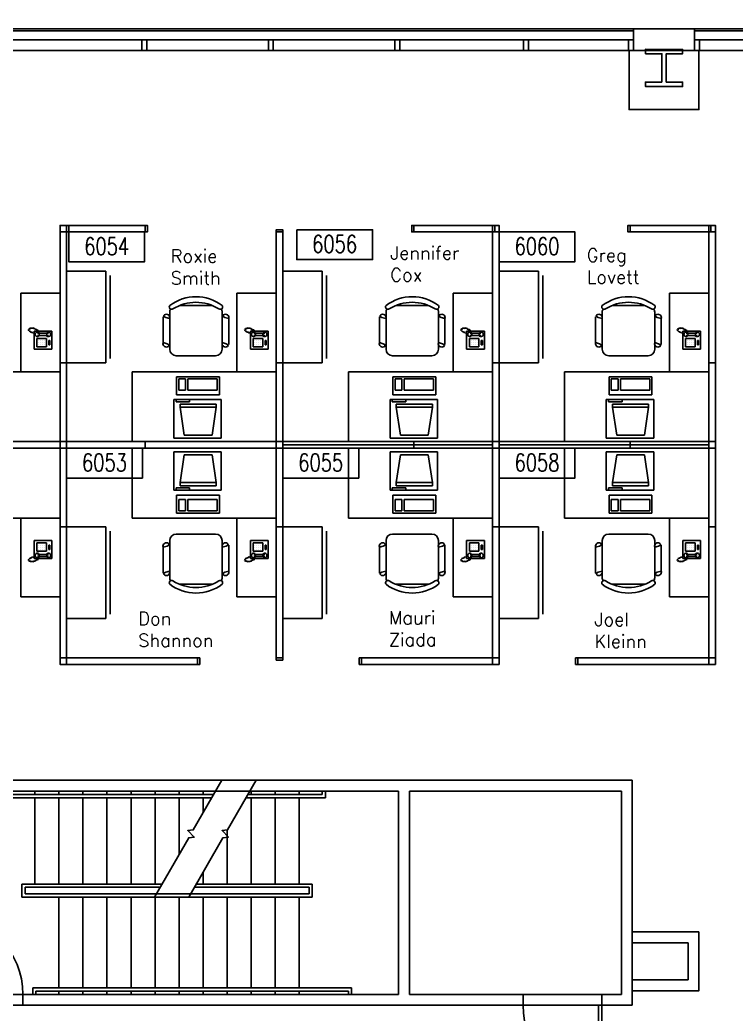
# Model space of a CAD drawing. Header units: millimetres. Extents: x 489553472 to 489553809, y 110504095 to 110504426.
# Drawn here: x 489553607.47 to 489553640.26, y 110504357.43 to 110504402.94 of the extents above; entities that cross this region are included whole.
import ezdxf
from ezdxf.enums import TextEntityAlignment as Align

# ---------------------------------------------------------------- set-up
doc = ezdxf.new("R2010")
doc.units = ezdxf.units.MM
for name, color, linetype in [('CHAIRS', 4, 'Continuous'), ('CPU', 6, 'Continuous'), ('DIM', 3, 'Continuous'), ('E-B-CORE', 30, 'Continuous'), ('E-B-FURR', 6, 'Continuous'), ('E-B-GLAZ', 72, 'Continuous'), ('E-B-MULL', 8, 'Continuous'), ('E-B-SHEL', 2, 'Continuous'), ('E-C-HEAD', 5, 'Continuous'), ('E-F-DOOR', 3, 'Continuous'), ('E-F-STAIR', 8, 'Continuous'), ('E-S-COLM', 8, 'Continuous'), ('EMPLOYEE', 1, 'Continuous'), ('FURNITURE', 3, 'Continuous'), ('PANELS_201', 6, 'Continuous'), ('PHONES', 4, 'Continuous'), ('RMNUM', 40, 'Continuous')]:
    doc.layers.add(name, color=color, linetype=linetype)
doc.styles.add('ARCHITXT', font='simplex.shx')
doc.styles.add('ROMANS', font='romans', dxfattribs={"width": 0.75, "height": 8})
doc.styles.get("Standard").update_dxf_attribs({"font": 'arial.ttf'})
doc.dimstyles.new('ISO-25', dxfattribs={"dimscale": 3, "dimtxt": 2.5, "dimasz": 2.5, "dimexe": 1.25, "dimexo": 0.625, "dimtad": 1, "dimdsep": 46, "dimtxsty": 'Standard', "dimcen": 2.5, "dimadec": 0, "dimazin": 0, "dimtfac": 1, "dimtmove": 0, "dimatfit": 3, "dimfxl": 0, "dimarcsym": 0})

# ---------------------------------------------------------------- blocks, each defined once
blk = doc.blocks.new('DR-36')
for p, q in [((0, 36), (0, 0)), ((0, 36), (1.5, 36)), ((1.5, 36), (1.5, 0)), ((0, 0), (1.5, 0))]:
    blk.add_line(p, q)
blk.add_arc((0, 0), 36, 0, 87.6141)
blk = doc.blocks.new('RMNUM')
at = {"layer": 'RMNUM'}
blk.add_lwpolyline([(-16.33354, 6.674702), (18.388073, 6.674702), (18.388073, -6.982766), (-16.33354, -6.982766), (-16.33354, 6.674702)], dxfattribs=at)
at = {"layer": 'RMNUM', "style": 'ROMANS', "width": 0.75}
blk.add_attdef('NUMBER', text='', height=8, dxfattribs=at).set_placement((1.027267, 0.114097), align=Align.MIDDLE_CENTER)
blk = doc.blocks.new('CHAIR7')
for p, q in [((5.12, 15.04), (17.88, 15.04)), ((20, 12), (3, 12)), ((0, 9), (0, -9)), ((23, -7.44), (23, 7.44)), ((3, -12), (20, -12)), ((5.12, -15), (17.88, -15))]:
    blk.add_line(p, q)
for centre, radius, start, end in [((5.56, 13.54), 1.56, 73.7398, 286.2602), ((17.44, 13.54), 1.56, 253.7398, 106.2602), ((3, 9), 3, 90, 180), ((20, 9), 3, 62.4156, 90), ((22.34, 11.12), 1.1, 53.3099, 212.0274), ((4.82, 0), 19.64, 327.5758, 32.4242), ((7, 0), 20, 323.1301, 36.8699), ((3, -9), 3, 180, 270), ((5.56, -13.5), 1.56, 73.7398, 286.2602), ((17.44, -13.5), 1.56, 253.7398, 106.2602), ((20, -9), 3, 270, 297.5844), ((22.34, -11.12), 1.1, 147.9726, 306.6901)]:
    blk.add_arc(centre, radius, start, end)
blk = doc.blocks.new('DESK2')
for p, q in [((33, 0), (-33, 0)), ((-33, 0), (-33, -68)), ((33, -32), (33, 0)), ((-33, -32), (33, -32)), ((-15, -68), (-15, -32)), ((-33, -68), (-15, -68))]:
    blk.add_line(p, q)
blk = doc.blocks.new('RECTANG')
for p, q in [((1, 1), (0, 1)), ((0, 1), (0, 0)), ((1, 0), (1, 1)), ((0, 0), (1, 0))]:
    blk.add_line(p, q)
blk = doc.blocks.new('FNPHONE')
for p, q in [((-7.29, 6.54), (-7.29, 1.54)), ((-6.29, 6.54), (-6.29, 1.54)), ((-3.87, 4.85), (-3.87, 4.85)), ((-2.94, 4.85), (-2.94, 4.85)), ((-2, 4.85), (-2, 4.85)), ((-9.1, 0.22), (-9.7, 0.02)), ((-8.9, 0.62), (-9.5, 0.42)), ((-8.7, 1.02), (-9.3, 0.82)), ((-8.5, 1.42), (-9.1, 1.22)), ((-8.3, 1.82), (-8.9, 1.62)), ((-7.14, 0.56), (-7.5, -0.58)), ((-3.87, 3.91), (-3.87, 3.91)), ((-3.87, 2.97), (-3.87, 2.97)), ((-3.87, 2.03), (-3.87, 2.03)), ((-2.94, 3.91), (-2.94, 3.91)), ((-2.94, 2.97), (-2.94, 2.97)), ((-2.94, 2.03), (-2.94, 2.03)), ((-2, 3.91), (-2, 3.91)), ((-2, 2.97), (-2, 2.97)), ((-2, 2.03), (-2, 2.03)), ((-9.3, -0.18), (-9.9, -0.38)), ((-9.3, -0.58), (-9.9, -0.78)), ((-9.3, -0.98), (-9.9, -1.18)), ((-9.3, -1.38), (-9.9, -1.58)), ((-9.1, -1.78), (-9.7, -1.98)), ((-8.9, -2.18), (-9.5, -2.38)), ((-8.43, -2.46), (-9.03, -2.66)), ((-7.9, -1.98), (-8.5, -2.18)), ((-7.7, -1.58), (-8.3, -1.78)), ((-7.5, -1.18), (-8.1, -1.38)), ((-7.3, -0.78), (-7.9, -0.98))]:
    blk.add_line(p, q)
for centre, start, end in [((-6.79, 6.54), 298.4915, 241.5085), ((-6.79, 1.54), 118.4915, 61.5085)]:
    blk.add_arc(centre, 1.05, start, end)
for p, xscale, yscale, zscale in [((-8.21, 0), 8.20528234483245, 8.104073169521023, 8.20528234483245), ((-4.81, 1.25), 3.75, 4.375, 3.75), ((-4.03, 6.72), 2.03125, 0.46875, 2.03125)]:
    blk.add_blockref('RECTANG', p, dxfattribs=dict(xscale=xscale, yscale=yscale, zscale=zscale))
blk = doc.blocks.new('FC42X18D')
for p, q in [((-21, 0), (-21, -18)), ((-21, 0), (21, 0)), ((21, -18), (21, 0)), ((-21, -18), (21, -18)), ((-19, -20), (19, -20))]:
    blk.add_line(p, q)
blk = doc.blocks.new('IBMAT', base_point=(61, 306))
for p, q in [((75, 307), (75, 306)), ((81, 307), (75, 307)), ((81, 306), (81, 307))]:
    blk.add_line(p, q)
at = {"xscale": 21, "yscale": 17, "zscale": 21}
blk.add_blockref('RECTANG', (61, 306), dxfattribs=at)
blk = doc.blocks.new('KEYBOARD', base_point=(60, 294))
for p, xscale, yscale, zscale in [((60, 294), 19, 8, 19), ((61, 295), 13, 5, 13), ((75, 295), 3, 5, 3)]:
    blk.add_blockref('RECTANG', p, dxfattribs=dict(xscale=xscale, yscale=yscale, zscale=zscale))
blk = doc.blocks.new('COMPUTER')
for p, q in [((-6.64, 16.23), (-8.5, 3.5)), ((6.08, 16.23), (-6.64, 16.23)), ((8, 3.5), (6.08, 16.23)), ((-8.5, 3.5), (-8.5, 2.04)), ((8, 3.5), (-8.5, 3.5)), ((-8.5, 2.04), (8, 2.04)), ((8, 2.04), (8, 3.5))]:
    blk.add_line(p, q)
at = {"xscale": 1.033846153846154, "yscale": 1.033846153846154, "zscale": 1.033846153846154}
for name, p in [('IBMAT', (-10.86, 0)), ('KEYBOARD', (-10.05, -10.5))]:
    blk.add_blockref(name, p, dxfattribs=at)
blk = doc.blocks.new('*D19')
at = {"layer": 'Defpoints', "color": 0, "transparency": 16777216}
for p in [(489553710.95, 110504415.718), (489553527.056, 110504401.462), (489553710.956, 110504401.537)]:
    blk.add_point(p, dxfattribs=at)
at = {"layer": 'DIM', "color": 0, "lineweight": -2, "transparency": 16777216}
for p, q in [((489553527.055, 110504403.337), (489553527.049, 110504419.393)), ((489553710.955, 110504403.412), (489553710.949, 110504419.468)), ((489553534.55, 110504415.646), (489553703.45, 110504415.715))]:
    blk.add_line(p, q, dxfattribs=at)
at = {"layer": 'DIM', "color": 0, "transparency": 16777216}
for points in [[(489553534.55, 110504416.896), (489553534.551, 110504414.396), (489553527.05, 110504415.643)], [(489553703.45, 110504416.965), (489553703.451, 110504414.465), (489553710.95, 110504415.718)]]:
    blk.add_solid(points, dxfattribs=at)
at = {"layer": 'DIM', "color": 0, "transparency": 16777216, "insert": (489553618.998, 110504421.385), "char_height": 7.5, "attachment_point": 5, "rotation": 0.0234}
blk.add_mtext('188', dxfattribs=at)

msp = doc.modelspace()

# ---------------------------------------------------------------- linework, layer by layer
at = {"layer": 'E-B-CORE'}
for p, q in [((489553635.5061564, 110504368.1370992), (489553601.3061564, 110504368.1370992)), ((489553635.5061564, 110504368.1370992), (489553635.5061564, 110504357.8370992)), ((489553624.8061564, 110504367.6370992), (489553601.8061564, 110504367.6370992)), ((489553624.8061564, 110504367.6370992), (489553624.8061564, 110504358.3370992)), ((489553635.0061564, 110504367.6370992), (489553625.3061564, 110504367.6370992)), ((489553625.3061564, 110504367.6370992), (489553625.3061564, 110504358.3370992)), ((489553635.0061564, 110504367.6370992), (489553635.0061564, 110504358.3370992)), ((489553638.0561564, 110504360.6981165), (489553635.5061564, 110504360.6981165)), ((489553638.0561564, 110504358.9981165), (489553638.0561564, 110504360.6981165)), ((489553635.5061564, 110504358.9981165), (489553638.0561564, 110504358.9981165)), ((489553624.8061564, 110504358.3370992), (489553607.6061563, 110504358.3370992)), ((489553607.6061563, 110504358.3370992), (489553607.6061563, 110504357.8370992)), ((489553630.5061564, 110504358.3370992), (489553625.3061564, 110504358.3370992)), ((489553630.5061564, 110504358.3370992), (489553630.5061564, 110504357.8370992)), ((489553635.0061564, 110504358.3370992), (489553634.1061563, 110504358.3370992)), ((489553634.1061563, 110504358.3370992), (489553634.1061563, 110504357.8370992)), ((489553630.5061564, 110504357.8370992), (489553607.6061563, 110504357.8370992)), ((489553635.5061564, 110504357.8370992), (489553634.1061563, 110504357.8370992))]:
    msp.add_line(p, q, dxfattribs=at)
for points in [[(489553638.5561564, 110504361.1981165), (489553635.5061564, 110504361.1981165)], [(489553635.5061564, 110504358.4981165), (489553638.5561564, 110504358.4981165), (489553638.5561564, 110504361.1981165)]]:
    msp.add_lwpolyline(points, dxfattribs=at)
at = {"layer": 'E-B-FURR'}
for p, q in [((489553602.3561563, 110504401.5370992), (489553635.5561564, 110504401.5370992)), ((489553638.3561563, 110504401.5370992), (489553671.5561564, 110504401.5370992))]:
    msp.add_line(p, q, dxfattribs=at)
msp.add_lwpolyline([(489553638.5561564, 110504401.5370992), (489553635.3561563, 110504401.5370992), (489553635.3561563, 110504398.8370992), (489553638.5561564, 110504398.8370992)], close=True, dxfattribs=at)
at = {"layer": 'E-B-GLAZ'}
for p, q in [((489553602.3561563, 110504402.5370992), (489553635.5561564, 110504402.5370992)), ((489553602.3561563, 110504402.4370992), (489553635.5561564, 110504402.4370992)), ((489553638.3561563, 110504402.5370992), (489553671.5561564, 110504402.5370992)), ((489553638.3561563, 110504402.4370992), (489553671.5561564, 110504402.4370992)), ((489553602.3561563, 110504402.0370992), (489553635.5561564, 110504402.0370992)), ((489553638.3561563, 110504402.0370992), (489553671.5561564, 110504402.0370992))]:
    msp.add_line(p, q, dxfattribs=at)
at = {"layer": 'E-B-MULL'}
for points in [[(489553613.2811564, 110504402.0370992), (489553613.2811564, 110504401.5370992), (489553613.0561564, 110504401.5370992), (489553613.0561564, 110504402.0370992)], [(489553619.0686564, 110504402.0370992), (489553619.0686564, 110504401.5370992), (489553618.8436564, 110504401.5370992), (489553618.8436564, 110504402.0370992)], [(489553624.8561563, 110504402.0370992), (489553624.8561563, 110504401.5370992), (489553624.6311564, 110504401.5370992), (489553624.6311564, 110504402.0370992)], [(489553630.7561564, 110504402.0370992), (489553630.7561564, 110504401.5370992), (489553630.5311564, 110504401.5370992), (489553630.5311564, 110504402.0370992)], [(489553635.5561564, 110504402.0370992), (489553635.5561564, 110504401.5370992), (489553635.3311564, 110504401.5370992), (489553635.3311564, 110504402.0370992)], [(489553638.5811564, 110504402.0370992), (489553638.5811564, 110504401.5370992), (489553638.3561563, 110504401.5370992), (489553638.3561563, 110504402.0370992)]]:
    msp.add_lwpolyline(points, close=True, dxfattribs=at)
at = {"layer": 'E-B-SHEL'}
for p, q in [((489553635.5561564, 110504402.5370992), (489553635.5561564, 110504401.5370992)), ((489553638.3561563, 110504402.5370992), (489553635.5561564, 110504402.5370992)), ((489553638.3561563, 110504402.5370992), (489553638.3561563, 110504401.5370992)), ((489553638.3561563, 110504401.5370992), (489553635.5561564, 110504401.5370992))]:
    msp.add_line(p, q, dxfattribs=at)
at = {"layer": 'E-C-HEAD'}
for p, q in [((489553604.0061564, 110504358.3370992), (489553607.6061563, 110504358.3370992)), ((489553630.5061564, 110504358.3370992), (489553634.1061563, 110504358.3370992)), ((489553604.0061564, 110504357.8370992), (489553607.6061563, 110504357.8370992)), ((489553630.5061564, 110504357.8370992), (489553634.1061563, 110504357.8370992))]:
    msp.add_line(p, q, dxfattribs=at)
at = {"layer": 'E-F-STAIR'}
for p, q in [((489553608.1561564, 110504367.6370992), (489553608.1561564, 110504367.4870992)), ((489553609.2561564, 110504367.6370992), (489553609.2561564, 110504367.4870992)), ((489553610.3561563, 110504367.6370992), (489553610.3561563, 110504367.4870992)), ((489553611.4561564, 110504367.6370992), (489553611.4561564, 110504367.4870992)), ((489553612.5561564, 110504367.6370992), (489553612.5561564, 110504367.4870992)), ((489553613.6561564, 110504367.6370992), (489553613.6561564, 110504367.4870992)), ((489553614.7561564, 110504367.6370992), (489553614.7561564, 110504367.4870992)), ((489553615.8561563, 110504367.6370992), (489553615.8561563, 110504367.4870992)), ((489553618.0561564, 110504367.6370992), (489553618.0561564, 110504367.4870992)), ((489553619.1561564, 110504367.6370992), (489553619.1561564, 110504367.4870992)), ((489553620.2561564, 110504367.6370992), (489553620.2561564, 110504367.4870992)), ((489553621.3061564, 110504367.6370992), (489553621.3061564, 110504367.4870992)), ((489553621.4561564, 110504367.6370992), (489553621.4561564, 110504367.3370992)), ((489553616.2566382, 110504367.3370992), (489553605.7561564, 110504367.3370992)), ((489553616.3432407, 110504367.4870992), (489553605.9061564, 110504367.4870992)), ((489553608.1561564, 110504367.3370992), (489553608.1561564, 110504363.3870992)), ((489553609.2561564, 110504367.3370992), (489553609.2561564, 110504363.3870992)), ((489553610.3561563, 110504367.3370992), (489553610.3561563, 110504363.3870992)), ((489553611.4561564, 110504367.3370992), (489553611.4561564, 110504363.3870992)), ((489553612.5561564, 110504367.3370992), (489553612.5561564, 110504363.3870992)), ((489553613.6561564, 110504367.3370992), (489553613.6561564, 110504363.3870992)), ((489553614.7561564, 110504367.3370992), (489553614.7561564, 110504364.7381885)), ((489553615.8561563, 110504367.3370992), (489553615.8561563, 110504366.6434444)), ((489553621.4561564, 110504367.3370992), (489553617.8228798, 110504367.3370992)), ((489553621.3061564, 110504367.4870992), (489553617.9094822, 110504367.4870992)), ((489553618.0561564, 110504367.3370992), (489553618.0561564, 110504363.3870992)), ((489553619.1561564, 110504367.3370992), (489553619.1561564, 110504363.3870992)), ((489553620.2561564, 110504367.3370992), (489553620.2561564, 110504363.3870992)), ((489553616.9561564, 110504365.8622232), (489553616.9561564, 110504363.3870992)), ((489553615.8561563, 110504363.9306344), (489553615.8561563, 110504363.3870992)), ((489553613.9761046, 110504363.3870992), (489553607.5561564, 110504363.3870992)), ((489553607.5561564, 110504363.3870992), (489553607.5561564, 110504362.7870992)), ((489553613.889502, 110504363.2370992), (489553607.7061564, 110504363.2370992)), ((489553607.7061564, 110504363.2370992), (489553607.7061564, 110504362.9370992)), ((489553620.7061564, 110504363.2370992), (489553615.4557437, 110504363.2370992)), ((489553620.8561563, 110504363.3870992), (489553615.5423462, 110504363.3870992)), ((489553620.7061564, 110504363.2370992), (489553620.7061564, 110504362.9370992)), ((489553620.8561563, 110504363.3870992), (489553620.8561563, 110504362.7870992)), ((489553620.8561563, 110504362.7870992), (489553607.5561564, 110504362.7870992)), ((489553620.7061564, 110504362.9370992), (489553607.7061564, 110504362.9370992)), ((489553609.2561564, 110504362.7870992), (489553609.2561564, 110504358.6370992)), ((489553610.3561563, 110504362.7870992), (489553610.3561563, 110504358.6370992)), ((489553611.4561564, 110504362.7870992), (489553611.4561564, 110504358.6370992)), ((489553612.5561564, 110504362.7870992), (489553612.5561564, 110504358.6370992)), ((489553613.6561564, 110504362.7870992), (489553613.6561564, 110504358.6370992)), ((489553614.7561564, 110504362.7870992), (489553614.7561564, 110504358.6370992)), ((489553615.8561563, 110504362.7870992), (489553615.8561563, 110504358.6370992)), ((489553616.9561564, 110504362.7870992), (489553616.9561564, 110504358.6370992)), ((489553618.0561564, 110504362.7870992), (489553618.0561564, 110504358.6370992)), ((489553619.1561564, 110504362.7870992), (489553619.1561564, 110504358.6370992)), ((489553620.2561564, 110504362.7870992), (489553620.2561564, 110504358.6370992)), ((489553622.6561564, 110504358.6370992), (489553608.0561564, 110504358.6370992)), ((489553608.0561564, 110504358.6370992), (489553608.0561564, 110504358.3370992)), ((489553622.6561564, 110504358.6370992), (489553622.6561564, 110504358.3370992)), ((489553622.5061564, 110504358.4870992), (489553608.2061564, 110504358.4870992)), ((489553608.2061564, 110504358.4870992), (489553608.2061564, 110504358.3370992)), ((489553609.2561564, 110504358.4870992), (489553609.2561564, 110504358.3370992)), ((489553610.3561563, 110504358.4870992), (489553610.3561563, 110504358.3370992)), ((489553611.4561564, 110504358.4870992), (489553611.4561564, 110504358.3370992)), ((489553612.5561564, 110504358.4870992), (489553612.5561564, 110504358.3370992)), ((489553613.6561564, 110504358.4870992), (489553613.6561564, 110504358.3370992)), ((489553614.7561564, 110504358.4870992), (489553614.7561564, 110504358.3370992)), ((489553615.8561563, 110504358.4870992), (489553615.8561563, 110504358.3370992)), ((489553616.9561564, 110504358.4870992), (489553616.9561564, 110504358.3370992)), ((489553618.0561564, 110504358.4870992), (489553618.0561564, 110504358.3370992)), ((489553619.1561564, 110504358.4870992), (489553619.1561564, 110504358.3370992)), ((489553620.2561564, 110504358.4870992), (489553620.2561564, 110504358.3370992)), ((489553622.5061564, 110504358.4870992), (489553622.5061564, 110504358.3370992))]:
    msp.add_line(p, q, dxfattribs=at)
for points in [[(489553613.6296945, 110504362.7870992), (489553615.1993135, 110504365.5057592), (489553615.4492513, 110504365.5386641), (489553615.156431, 110504365.8314844), (489553615.4063688, 110504365.8643894), (489553616.7185184, 110504368.1370992)], [(489553615.1959361, 110504362.7870992), (489553616.7655551, 110504365.5057592), (489553617.0154929, 110504365.5386641), (489553616.7226726, 110504365.8314844), (489553616.9726104, 110504365.8643894), (489553618.28476, 110504368.1370992)]]:
    msp.add_lwpolyline(points, dxfattribs=at)
at = {"layer": 'E-S-COLM'}
msp.add_lwpolyline([(489553636.1072646, 110504401.3968248), (489553636.1075583, 110504401.5968246), (489553637.8075565, 110504401.5943287), (489553637.8072628, 110504401.3943289), (489553637.0572636, 110504401.39543), (489553637.055355, 110504400.0954314), (489553637.8053542, 110504400.0943303), (489553637.8050606, 110504399.8943305), (489553636.1050624, 110504399.8968264), (489553636.1053561, 110504400.0968262), (489553636.8553551, 110504400.0957251), (489553636.8572638, 110504401.3957237)], close=True, dxfattribs=at)
at = {"layer": 'PANELS_201', "linetype": 'Continuous'}
for p, q in [((489553609.6063063, 110504393.2381232), (489553609.6063063, 110504393.5381232)), ((489553629.2063063, 110504393.5381232), (489553629.2063063, 110504393.2381232)), ((489553639.1063063, 110504393.5381232), (489553639.1063063, 110504393.2381232)), ((489553603.4063063, 110504383.6381232), (489553609.2063063, 110504383.6381232)), ((489553609.7063063, 110504383.6381232), (489553613.1063063, 110504383.6381232)), ((489553613.3063062, 110504383.6381232), (489553619.1063063, 110504383.6381232)), ((489553609.2063063, 110504383.3381232), (489553603.4063063, 110504383.3381232)), ((489553613.1063063, 110504383.3381232), (489553609.7063063, 110504383.3381232)), ((489553619.1063063, 110504383.3381232), (489553613.3063062, 110504383.3381232))]:
    msp.add_line(p, q, dxfattribs=at)
for points in [[(489553609.6063063, 110504393.5381232), (489553609.3063062, 110504393.5381232), (489553609.3063062, 110504393.2381232)], [(489553609.3063062, 110504393.1381232), (489553609.3063062, 110504393.2381232), (489553609.6063063, 110504393.2381232), (489553609.6063063, 110504393.1381232)], [(489553609.3063062, 110504387.3381232), (489553609.3063062, 110504393.1381232)], [(489553609.5063063, 110504393.5381232), (489553609.6063063, 110504393.5381232), (489553609.7063063, 110504393.5381232), (489553609.7063063, 110504393.2381232), (489553609.5063063, 110504393.2381232)], [(489553609.7063063, 110504393.2381232), (489553609.6063063, 110504393.2381232), (489553609.6063063, 110504393.5381232), (489553609.7063063, 110504393.5381232)], [(489553609.6063063, 110504387.3381232), (489553609.6063063, 110504393.1381232)], [(489553609.7063063, 110504393.5381232), (489553613.1063062, 110504393.5381232)], [(489553609.7063063, 110504393.2381232), (489553613.1063062, 110504393.2381232)], [(489553613.1063062, 110504393.5381232), (489553613.2063062, 110504393.5381232), (489553613.3063062, 110504393.5381232), (489553613.3063062, 110504393.2381232), (489553613.1063062, 110504393.2381232)], [(489553613.2063062, 110504393.2381232), (489553613.2063062, 110504393.5381232)], [(489553619.2063063, 110504393.1381232), (489553619.2063063, 110504393.2381232), (489553619.2063063, 110504393.3381232), (489553619.5063063, 110504393.3381232), (489553619.5063063, 110504393.1381232)], [(489553619.5063063, 110504393.2381232), (489553619.2063063, 110504393.2381232)], [(489553619.2063063, 110504387.3381232), (489553619.2063063, 110504393.1381232)], [(489553619.5063063, 110504387.3381232), (489553619.5063063, 110504393.1381232)], [(489553625.6063065, 110504393.2381232), (489553625.5063065, 110504393.2381232), (489553625.4063065, 110504393.2381232), (489553625.4063065, 110504393.5381232), (489553625.6063065, 110504393.5381232)], [(489553625.5063065, 110504393.5381232), (489553625.5063065, 110504393.2381232)], [(489553625.6063065, 110504393.5381232), (489553629.0063063, 110504393.5381232)], [(489553625.6063065, 110504393.2381232), (489553629.0063063, 110504393.2381232)], [(489553629.0063063, 110504393.5381232), (489553629.1063063, 110504393.5381232), (489553629.1063063, 110504393.2381232), (489553629.0063063, 110504393.2381232)], [(489553629.3063062, 110504393.2381232), (489553629.2063063, 110504393.2381232), (489553629.1063063, 110504393.2381232), (489553629.1063063, 110504393.5381232), (489553629.3063062, 110504393.5381232)], [(489553629.4063063, 110504393.2381232), (489553629.4063063, 110504393.5381232), (489553629.1063063, 110504393.5381232)], [(489553629.1063063, 110504393.1381232), (489553629.1063063, 110504393.2381232), (489553629.4063063, 110504393.2381232), (489553629.4063063, 110504393.1381232)], [(489553629.1063063, 110504393.1381232), (489553629.1063063, 110504387.3381232)], [(489553629.4063063, 110504393.1381232), (489553629.4063063, 110504387.3381232)], [(489553635.5063065, 110504393.2381232), (489553635.4063065, 110504393.2381232), (489553635.3063065, 110504393.2381232), (489553635.3063065, 110504393.5381232), (489553635.5063065, 110504393.5381232)], [(489553635.4063065, 110504393.5381232), (489553635.4063065, 110504393.2381232)], [(489553635.5063065, 110504393.5381232), (489553638.9063063, 110504393.5381232)], [(489553635.5063065, 110504393.2381232), (489553638.9063063, 110504393.2381232)], [(489553638.9063063, 110504393.5381232), (489553639.0063063, 110504393.5381232), (489553639.0063063, 110504393.2381232), (489553638.9063063, 110504393.2381232)], [(489553639.2063063, 110504393.2381232), (489553639.1063063, 110504393.2381232), (489553639.0063063, 110504393.2381232), (489553639.0063063, 110504393.5381232), (489553639.2063063, 110504393.5381232)], [(489553639.3063062, 110504393.2381232), (489553639.3063062, 110504393.5381232), (489553639.0063063, 110504393.5381232)], [(489553639.0063063, 110504393.1381232), (489553639.0063063, 110504393.2381232), (489553639.3063062, 110504393.2381232), (489553639.3063062, 110504393.1381232)], [(489553639.0063063, 110504393.1381232), (489553639.0063063, 110504387.3381232)], [(489553639.3063062, 110504393.1381232), (489553639.3063062, 110504387.3381232)], [(489553609.3063062, 110504387.1381232), (489553609.3063062, 110504387.3381232)], [(489553609.3063062, 110504387.2381232), (489553609.6063063, 110504387.2381232)], [(489553609.6063063, 110504387.1381232), (489553609.6063063, 110504387.3381232)], [(489553619.2063063, 110504387.1381232), (489553619.2063063, 110504387.3381232)], [(489553619.2063063, 110504387.2381232), (489553619.5063063, 110504387.2381232)], [(489553619.5063063, 110504387.1381232), (489553619.5063063, 110504387.3381232)], [(489553629.1063063, 110504387.3381232), (489553629.1063063, 110504387.1381232)], [(489553629.4063063, 110504387.2381232), (489553629.1063063, 110504387.2381232)], [(489553629.4063063, 110504387.3381232), (489553629.4063063, 110504387.1381232)], [(489553639.0063063, 110504387.3381232), (489553639.0063063, 110504387.1381232)], [(489553639.3063062, 110504387.2381232), (489553639.0063063, 110504387.2381232)], [(489553639.3063062, 110504387.3381232), (489553639.3063062, 110504387.1381232)], [(489553609.3063062, 110504383.7381232), (489553609.3063062, 110504387.1381232)], [(489553609.6063063, 110504383.7381232), (489553609.6063063, 110504387.1381232)], [(489553619.2063063, 110504383.7381232), (489553619.2063063, 110504387.1381232)], [(489553619.5063063, 110504383.7381232), (489553619.5063063, 110504387.1381232)], [(489553629.1063063, 110504387.1381232), (489553629.1063063, 110504383.7381232)], [(489553629.4063063, 110504387.1381232), (489553629.4063063, 110504383.7381232)], [(489553639.0063063, 110504387.1381232), (489553639.0063063, 110504383.7381232)], [(489553639.3063062, 110504387.1381232), (489553639.3063062, 110504383.7381232)], [(489553609.2063063, 110504383.3381232), (489553609.3063062, 110504383.3381232), (489553609.3063062, 110504383.6381232), (489553609.2063063, 110504383.6381232)], [(489553609.6063063, 110504383.7381232), (489553609.6063063, 110504383.6381232), (489553609.3063062, 110504383.6381232), (489553609.3063062, 110504383.7381232)], [(489553609.7063063, 110504383.3381232), (489553609.6063063, 110504383.3381232), (489553609.6063063, 110504383.6381232), (489553609.7063063, 110504383.6381232)], [(489553613.3063062, 110504383.6381232), (489553613.1063063, 110504383.6381232)], [(489553613.2063063, 110504383.3381232), (489553613.2063063, 110504383.6381232)], [(489553619.1063063, 110504383.6381232), (489553619.2063063, 110504383.6381232), (489553619.2063063, 110504383.3381232), (489553619.1063063, 110504383.3381232)], [(489553619.5063063, 110504383.7381232), (489553619.5063063, 110504383.6381232), (489553619.2063063, 110504383.6381232), (489553619.2063063, 110504383.7381232)], [(489553619.6063063, 110504383.6381232), (489553619.5063063, 110504383.6381232), (489553619.5063063, 110504383.3381232), (489553619.6063063, 110504383.3381232)], [(489553619.6063063, 110504383.6381232), (489553625.4063063, 110504383.6381232)], [(489553625.4063063, 110504383.6381232), (489553625.6063063, 110504383.6381232)], [(489553625.5063063, 110504383.6381232), (489553625.5063063, 110504383.3381232)], [(489553625.6063063, 110504383.6381232), (489553629.0063063, 110504383.6381232)], [(489553629.0063063, 110504383.6381232), (489553629.1063063, 110504383.6381232), (489553629.1063063, 110504383.3381232), (489553629.0063063, 110504383.3381232)], [(489553629.4063063, 110504383.7381232), (489553629.4063063, 110504383.6381232), (489553629.1063063, 110504383.6381232), (489553629.1063063, 110504383.7381232)], [(489553629.5063063, 110504383.6381232), (489553629.4063063, 110504383.6381232), (489553629.4063063, 110504383.3381232), (489553629.5063063, 110504383.3381232)], [(489553629.5063063, 110504383.6381232), (489553635.3063062, 110504383.6381232)], [(489553635.3063062, 110504383.6381232), (489553635.5063063, 110504383.6381232)], [(489553635.4063063, 110504383.6381232), (489553635.4063063, 110504383.3381232)], [(489553635.5063063, 110504383.6381232), (489553638.9063063, 110504383.6381232)], [(489553638.9063063, 110504383.6381232), (489553639.0063063, 110504383.6381232), (489553639.0063063, 110504383.3381232), (489553638.9063063, 110504383.3381232)], [(489553639.3063062, 110504383.7381232), (489553639.3063062, 110504383.6381232), (489553639.0063063, 110504383.6381232), (489553639.0063063, 110504383.7381232)], [(489553639.3063062, 110504383.6381232), (489553639.3063062, 110504383.3381232)], [(489553609.3063062, 110504383.2381232), (489553609.3063062, 110504383.3381232), (489553609.6063063, 110504383.3381232), (489553609.6063063, 110504383.2381232)], [(489553609.3063062, 110504379.8381232), (489553609.3063062, 110504383.2381232)], [(489553609.6063063, 110504379.8381232), (489553609.6063063, 110504383.2381232)], [(489553613.3063062, 110504383.3381232), (489553613.1063063, 110504383.3381232)], [(489553619.2063063, 110504383.2381232), (489553619.2063063, 110504383.3381232), (489553619.5063063, 110504383.3381232), (489553619.5063063, 110504383.2381232)], [(489553619.2063063, 110504379.8381232), (489553619.2063063, 110504383.2381232)], [(489553619.5063063, 110504383.4881232), (489553625.5063063, 110504383.4881232)], [(489553619.5063063, 110504379.8381232), (489553619.5063063, 110504383.2381232)], [(489553619.6063063, 110504383.3381232), (489553625.4063063, 110504383.3381232)], [(489553625.4063063, 110504383.3381232), (489553625.6063063, 110504383.3381232)], [(489553625.5063063, 110504383.4881232), (489553629.1063063, 110504383.4881232)], [(489553625.6063063, 110504383.3381232), (489553629.0063063, 110504383.3381232)], [(489553629.1063063, 110504383.2381232), (489553629.1063063, 110504383.3381232), (489553629.4063063, 110504383.3381232), (489553629.4063063, 110504383.2381232)], [(489553629.1063063, 110504383.2381232), (489553629.1063063, 110504379.8381232)], [(489553629.4063063, 110504383.4881232), (489553635.4063063, 110504383.4881232)], [(489553629.4063063, 110504383.2381232), (489553629.4063063, 110504379.8381232)], [(489553629.5063063, 110504383.3381232), (489553635.3063062, 110504383.3381232)], [(489553635.3063062, 110504383.3381232), (489553635.5063063, 110504383.3381232)], [(489553635.4063063, 110504383.4881232), (489553639.0063063, 110504383.4881232)], [(489553635.5063063, 110504383.3381232), (489553638.9063063, 110504383.3381232)], [(489553639.0063063, 110504383.2381232), (489553639.0063063, 110504383.3381232), (489553639.3063062, 110504383.3381232), (489553639.3063062, 110504383.2381232)], [(489553639.0063063, 110504383.2381232), (489553639.0063063, 110504379.8381232)], [(489553639.3063062, 110504383.2381232), (489553639.3063062, 110504379.8381232)], [(489553609.3063062, 110504379.6381232), (489553609.3063062, 110504379.8381232)], [(489553609.3063062, 110504379.7381232), (489553609.6063063, 110504379.7381232)], [(489553609.3063062, 110504373.8381232), (489553609.3063062, 110504379.6381232)], [(489553609.6063063, 110504379.6381232), (489553609.6063063, 110504379.8381232)], [(489553609.6063063, 110504373.8381232), (489553609.6063063, 110504379.6381232)], [(489553619.2063063, 110504379.6381232), (489553619.2063063, 110504379.8381232)], [(489553619.2063063, 110504379.7381232), (489553619.5063063, 110504379.7381232)], [(489553619.2063063, 110504373.8381232), (489553619.2063063, 110504379.6381232)], [(489553619.5063063, 110504379.6381232), (489553619.5063063, 110504379.8381232)], [(489553619.5063063, 110504373.8381232), (489553619.5063063, 110504379.6381232)], [(489553629.1063063, 110504379.8381232), (489553629.1063063, 110504379.6381232)], [(489553629.4063063, 110504379.7381232), (489553629.1063063, 110504379.7381232)], [(489553629.1063063, 110504379.6381232), (489553629.1063063, 110504373.8381232)], [(489553629.4063063, 110504379.8381232), (489553629.4063063, 110504379.6381232)], [(489553629.4063063, 110504379.6381232), (489553629.4063063, 110504373.8381232)], [(489553639.0063063, 110504379.8381232), (489553639.0063063, 110504379.6381232)], [(489553639.3063062, 110504379.7381232), (489553639.0063063, 110504379.7381232)], [(489553639.0063063, 110504379.6381232), (489553639.0063063, 110504373.8381232)], [(489553639.3063062, 110504379.8381232), (489553639.3063062, 110504379.6381232)], [(489553639.3063062, 110504379.6381232), (489553639.3063062, 110504373.8381232)], [(489553609.6063063, 110504373.8381232), (489553609.6063063, 110504373.7381232), (489553609.3063062, 110504373.7381232), (489553609.3063062, 110504373.8381232)], [(489553609.3063062, 110504373.7381232), (489553609.3063062, 110504373.4381232), (489553609.6063063, 110504373.4381232)], [(489553609.7063063, 110504373.4381232), (489553609.6063063, 110504373.4381232), (489553609.6063063, 110504373.7381232), (489553609.7063063, 110504373.7381232)], [(489553615.5063063, 110504373.7381232), (489553609.7063063, 110504373.7381232)], [(489553615.5063063, 110504373.7381232), (489553615.6063063, 110504373.7381232), (489553615.7063063, 110504373.7381232), (489553615.7063063, 110504373.4381232), (489553615.5063063, 110504373.4381232)], [(489553615.6063063, 110504373.4381232), (489553615.6063063, 110504373.7381232)], [(489553619.5063063, 110504373.8381232), (489553619.5063063, 110504373.7381232), (489553619.5063063, 110504373.6381232), (489553619.2063063, 110504373.6381232), (489553619.2063063, 110504373.8381232)], [(489553619.2063063, 110504373.7381232), (489553619.5063063, 110504373.7381232)], [(489553623.2063063, 110504373.4381232), (489553623.1063063, 110504373.4381232), (489553623.0063063, 110504373.4381232), (489553623.0063063, 110504373.7381232), (489553623.2063063, 110504373.7381232)], [(489553623.1063063, 110504373.7381232), (489553623.1063063, 110504373.4381232)], [(489553629.0063063, 110504373.7381232), (489553623.2063063, 110504373.7381232)], [(489553629.0063063, 110504373.7381232), (489553629.1063063, 110504373.7381232), (489553629.1063063, 110504373.4381232), (489553629.0063063, 110504373.4381232)], [(489553629.4063063, 110504373.8381232), (489553629.4063063, 110504373.7381232), (489553629.1063063, 110504373.7381232), (489553629.1063063, 110504373.8381232)], [(489553629.1063063, 110504373.4381232), (489553629.4063063, 110504373.4381232), (489553629.4063063, 110504373.7381232)], [(489553633.1063063, 110504373.4381232), (489553633.0063063, 110504373.4381232), (489553632.9063063, 110504373.4381232), (489553632.9063063, 110504373.7381232), (489553633.1063063, 110504373.7381232)], [(489553633.0063063, 110504373.7381232), (489553633.0063063, 110504373.4381232)], [(489553638.9063063, 110504373.7381232), (489553633.1063063, 110504373.7381232)], [(489553638.9063063, 110504373.7381232), (489553639.0063063, 110504373.7381232), (489553639.0063063, 110504373.4381232), (489553638.9063063, 110504373.4381232)], [(489553639.3063062, 110504373.8381232), (489553639.3063062, 110504373.7381232), (489553639.0063063, 110504373.7381232), (489553639.0063063, 110504373.8381232)], [(489553639.0063063, 110504373.4381232), (489553639.3063062, 110504373.4381232), (489553639.3063062, 110504373.7381232)], [(489553615.5063063, 110504373.4381232), (489553609.7063063, 110504373.4381232)], [(489553629.0063063, 110504373.4381232), (489553623.2063063, 110504373.4381232)], [(489553638.9063063, 110504373.4381232), (489553633.1063063, 110504373.4381232)]]:
    msp.add_lwpolyline(points, dxfattribs=at)

# ---------------------------------------------------------------- block references
at = {"xscale": 0.1, "yscale": 0.1, "zscale": 0.1}
for p, values in [((489553611.3396604, 110504392.570653), {'NUMBER': '6054'}), ((489553621.7739931, 110504392.6728855), {'NUMBER': '6056'}), ((489553631.0396604, 110504392.570653), {'NUMBER': '6060'}), ((489553611.2396604, 110504382.670653), {'NUMBER': '6053'}), ((489553621.1396604, 110504382.670653), {'NUMBER': '6055'}), ((489553631.0396604, 110504382.670653), {'NUMBER': '6058'})]:
    msp.add_blockref('RMNUM', p, dxfattribs=at).add_auto_attribs(values)
at = {"layer": 'CHAIRS', "lineweight": -3, "yscale": 0.1, "zscale": 0.1}
for p, xscale, rotation in [((489553615.5296768, 110504387.5695433), 0.1, 89.99999999999999), ((489553625.4296768, 110504387.5695433), 0.1, 89.99999999999999), ((489553635.3296768, 110504387.5695433), 0.1, 89.99999999999999), ((489553615.5296768, 110504379.4067032), -0.1, 90), ((489553625.4296768, 110504379.4067032), -0.1, 90), ((489553635.3296768, 110504379.4067032), -0.1, 90)]:
    msp.add_blockref('CHAIR7', p, dxfattribs=dict(at, xscale=xscale, rotation=rotation))
at = {"layer": 'CPU', "lineweight": -3, "xscale": 0.1, "yscale": 0.1, "zscale": 0.1, "rotation": 180}
for p in [(489553615.6004987, 110504385.5608414), (489553625.5004987, 110504385.5608414), (489553635.4004986, 110504385.5608414)]:
    msp.add_blockref('COMPUTER', p, dxfattribs=at)
at = {"layer": 'CPU', "lineweight": -3, "xscale": -0.1, "yscale": 0.1, "zscale": 0.1}
for p in [(489553615.6004987, 110504381.4154051), (489553625.5004987, 110504381.4154051), (489553635.4004986, 110504381.4154051)]:
    msp.add_blockref('COMPUTER', p, dxfattribs=at)
at = {"layer": 'E-F-DOOR', "xscale": 0.1, "yscale": 0.1, "zscale": 0.1}
msp.add_blockref('DR-36', (489553604.0061564, 110504358.3370992), dxfattribs=at)
at = {"layer": 'E-F-DOOR', "xscale": 0.1, "yscale": 0.1, "zscale": 0.1, "rotation": 180}
msp.add_blockref('DR-36', (489553634.1061563, 110504357.8370992), dxfattribs=at)
at = {"layer": 'FURNITURE', "lineweight": -3, "yscale": 0.1, "zscale": 0.1}
for name, p, xscale, rotation in [('FC42X18D', (489553609.6063063, 110504389.3381232), 0.1, 89.99999999999999), ('FC42X18D', (489553619.5063063, 110504389.3381232), 0.1, 89.99999999999999), ('FC42X18D', (489553629.4063063, 110504389.3381232), 0.1, 89.99999999999999), ('DESK2', (489553606.0063063, 110504383.6381232), 0.1, 180), ('DESK2', (489553615.9063063, 110504383.6381232), 0.1, 180), ('DESK2', (489553625.8063063, 110504383.6381232), 0.1, 180), ('DESK2', (489553635.7063063, 110504383.6381232), 0.1, 180), ('FC42X18D', (489553609.6063063, 110504377.6381232), -0.1, 90), ('FC42X18D', (489553619.5063063, 110504377.6381232), -0.1, 90), ('FC42X18D', (489553629.4063063, 110504377.6381232), -0.1, 90)]:
    msp.add_blockref(name, p, dxfattribs=dict(at, xscale=xscale, rotation=rotation))
at = {"layer": 'FURNITURE', "lineweight": -3, "xscale": -0.1, "yscale": 0.1, "zscale": 0.1}
for p in [(489553606.0063063, 110504383.3381232), (489553615.9063063, 110504383.3381232), (489553625.8063063, 110504383.3381232), (489553635.7063063, 110504383.3381232)]:
    msp.add_blockref('DESK2', p, dxfattribs=at)
at = {"layer": 'PHONES', "lineweight": -3, "yscale": 0.1, "zscale": 0.1, "rotation": 270}
for p, xscale in [((489553608.1208422, 110504387.8710712), 0.1), ((489553618.0208422, 110504387.8710712), 0.1), ((489553627.9208422, 110504387.8710712), 0.1), ((489553637.8208422, 110504387.8710712), 0.1), ((489553608.1208422, 110504379.1051752), -0.1), ((489553618.0208422, 110504379.1051752), -0.1), ((489553627.9208422, 110504379.1051752), -0.1), ((489553637.8208422, 110504379.1051752), -0.1)]:
    msp.add_blockref('FNPHONE', p, dxfattribs=dict(at, xscale=xscale))

# ---------------------------------------------------------------- texts
at = {"layer": 'EMPLOYEE', "lineweight": -3, "char_height": 0.6, "attachment_point": 1, "style": 'ARCHITXT'}
for s, insert, width in [('\\A1;Roxie\\PSmith', (489553614.3730775, 110504392.4308145), 2.048021828), ('\\A1;Jennifer\\PCox', (489553624.4227714, 110504392.5746089), 2.970941337), ('\\A1;Greg\\PLovett', (489553633.4206589, 110504392.4723764), 2.215825375), ('\\A1;Don\\PShannon', (489553612.8848952, 110504375.839925), 3.260709413), ('\\A1;Mauri\\PZiada', (489553624.3570642, 110504375.8749825), 2.044338336), ('\\A1;Joel\\PKleinn', (489553633.7756822, 110504375.7983978), 2.210914052)]:
    msp.add_mtext(s, dxfattribs=dict(at, insert=insert, width=width))

# ---------------------------------------------------------------- dimensions: what is measured, and where the dimension line sits
at = {"layer": 'DIM'}
dim = msp.add_aligned_dim(p1=(489553527.0561564, 110504401.4618907), p2=(489553710.9561564, 110504401.5370992), distance=14.1809314, text='188', dimstyle='ISO-25', dxfattribs=at)
dim.commit()
dim.dimension.update_dxf_attribs({"geometry": '*D19', "text_midpoint": (489553618.998024, 110504421.384722)})

doc.saveas('drawing.dxf')
